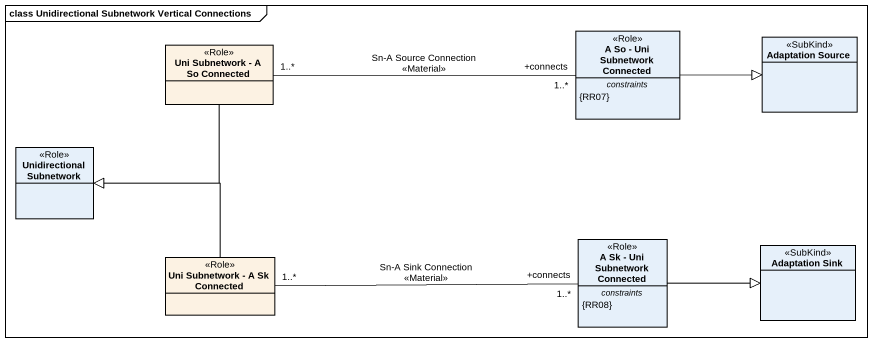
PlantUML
@startuml
mainframe class Unidirectional Subnetwork Vertical Connections
hide circle
hide empty members
class "A So - Uni Subnetwork Connected" as A_So_Uni_Subnetwork <<Role>> {
  -- constraints --
  {RR07}
}
class "Adaptation Source" as Adaptation_Source <<SubKind>>
class "Uni Subnetwork - A So Connected" as Uni_Subnetwork_A_So <<Role>> #FCF2E3
class "Unidirectional Subnetwork" as Unidirectional_Subnetwork <<Role>>
class "Uni Subnetwork - A Sk Connected" as Uni_Subnetwork_A_Sk <<Role>> #FCF2E3
class "A Sk - Uni Subnetwork Connected" as A_Sk_Uni_Subnetwork <<Role>> {
  -- constraints --
  {RR08}
}
class "Adaptation Sink" as Adaptation_Sink <<SubKind>>
A_So_Uni_Subnetwork -right-|> Adaptation_Source
Uni_Subnetwork_A_So "1..*" -right- "+connects\n1..*" A_So_Uni_Subnetwork : Sn-A Source Connection\n<<Material>>
Uni_Subnetwork_A_So --|> Unidirectional_Subnetwork
Uni_Subnetwork_A_Sk -up-|> Unidirectional_Subnetwork
Uni_Subnetwork_A_Sk "1..*" -right- "+connects\n1..*" A_Sk_Uni_Subnetwork : Sn-A Sink Connection\n<<Material>>
A_Sk_Uni_Subnetwork -right-|> Adaptation_Sink
@enduml
